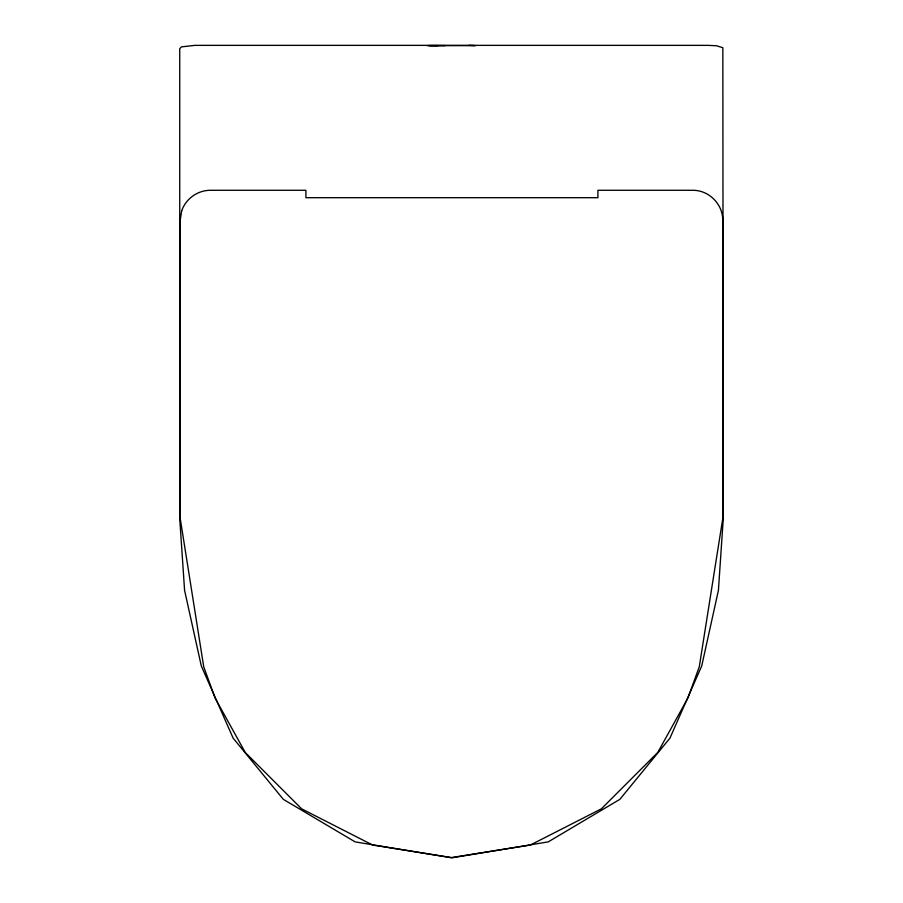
<?xml version="1.0" encoding="UTF-8"?>
<svg xmlns="http://www.w3.org/2000/svg" width="903" height="903" viewBox="0 0 903 903"><rect width="100%" height="100%" fill="white"/><g stroke="black" fill="none" stroke-linecap="round" stroke-linejoin="round"><path stroke-width="1.35" d="M429.851 45.624L475.723 45.601M428.507 45.613L445.145 45.601M427.277 45.601L438.248 45.601M468.973 45.353L474.493 45.613M179.742 350.974L179.742 518.774L184.584 590.359L201.301 665.962L233.132 738.135L283.328 799.347L355.139 841.889L451.816 857.85L548.223 841.889L619.853 799.347L669.947 738.135L701.721 665.962L718.416 590.359L723.258 518.774L722.84 47.712L716.485 45.748L708.2 45.364L194.8 45.364L181.447 46.877L179.742 48.694L179.742 350.974M181.695 210.771L180.25 219.937L180.25 518.615L203.717 666.753L215.072 697.996L245.244 752.459L301.647 808.851L372.713 845.073L451.5 857.545L530.287 845.073L601.353 808.851L657.756 752.459L687.928 697.996L699.283 666.753L722.75 518.615L722.75 219.937C722.705 204.055 708.99 190.33 693.109 190.285L597.921 190.285L597.921 197.701L305.914 197.701L305.914 190.285L209.891 190.285C197.305 190.522 185.815 198.874 181.695 210.771"/></g></svg>
